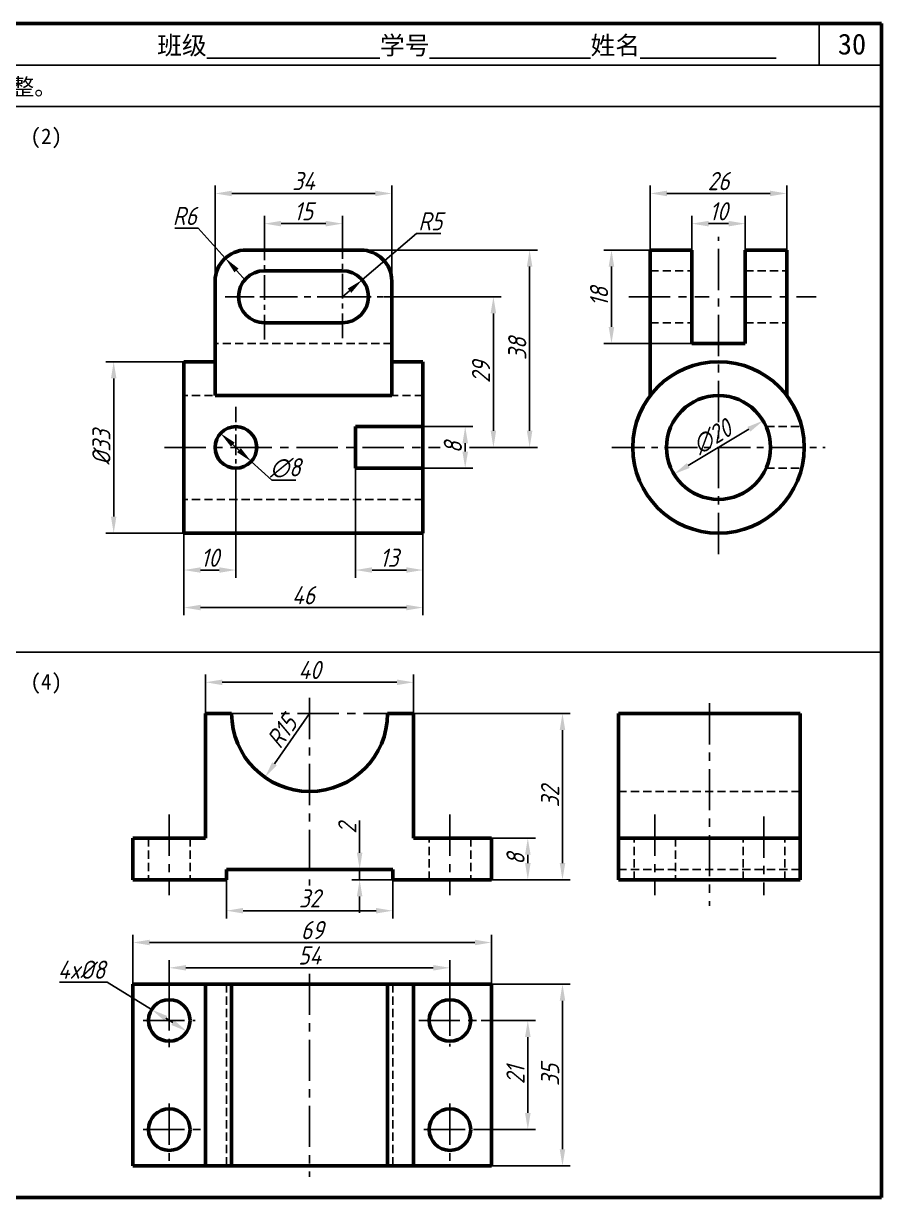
# Model space of a CAD drawing. Header units: millimetres. Extents: x 0 to 322, y 0 to 226.
# Drawn here: x 156.9 to 322, y 0 to 226 of the extents above; entities that cross this region are included whole.
import ezdxf

# ---------------------------------------------------------------- set-up
doc = ezdxf.new("R2010")
doc.units = ezdxf.units.MM
doc.header["$LTSCALE"] = 0.25
doc.linetypes.add('CENTER', pattern=[50.8, 31.75, -6.35, 6.35, -6.35])
doc.linetypes.add('HIDDEN', pattern=[9.525, 6.35, -3.175])
for name, color, linetype in [('点画线层', 7, 'CENTER'), ('答案', 1, 'Continuous'), ('虚线层', 7, 'HIDDEN')]:
    doc.layers.add(name, color=color, linetype=linetype)
doc.layers.add('粗实线层', color=7, linetype='Continuous', lineweight=50)
doc.styles.get("Standard").update_dxf_attribs({"font": 'gbeitc.shx', "height": 3.5, "bigfont": 'gbcbig.shx'})
doc.styles.add('宋体', font='', dxfattribs={"height": 3.5})
doc.styles.get('宋体').set_extended_font_data('SimSun')
doc.dimstyles.new('ISO-25', dxfattribs={"dimtxt": 3.5, "dimasz": 3.2, "dimexe": 1.5, "dimexo": 0, "dimtad": 1, "dimtoh": 1, "dimdsep": 46, "dimtxsty": 'Standard', "dimcen": 0, "dimclrd": 256, "dimclre": 256, "dimclrt": 256, "dimadec": 0, "dimazin": 0, "dimtfac": 1, "dimtmove": 0, "dimatfit": 2, "dimfxl": 0, "dimlwd": -1, "dimlwe": -1, "dimarcsym": 0})

# ---------------------------------------------------------------- blocks, each defined once
blk = doc.blocks.new('*D14')
at = {"layer": 'Defpoints', "color": 0, "transparency": 16777216}
for p in [(174.25, 160.89), (187.77, 160.89), (187.77, 127.89)]:
    blk.add_point(p, dxfattribs=at)
at = {"layer": '答案', "transparency": 16777216}
for p, q in [((187.77, 160.89), (172.75, 160.89)), ((174.25, 131.09), (174.25, 157.69)), ((187.77, 127.89), (172.75, 127.89))]:
    blk.add_line(p, q, dxfattribs=at)
for points in [[(173.72, 157.69), (174.78, 157.69), (174.25, 160.89)], [(173.72, 131.09), (174.78, 131.09), (174.25, 127.89)]]:
    blk.add_solid(points, dxfattribs=at)
at = {"layer": '答案', "transparency": 16777216, "insert": (171.88, 144.39), "char_height": 3.5, "attachment_point": 5, "rotation": 90}
blk.add_mtext('%%C33', dxfattribs=at)
blk = doc.blocks.new('*D15')
at = {"layer": 'Defpoints', "color": 0, "transparency": 16777216}
for p in [(197.77, 136.56), (187.77, 127.89), (187.77, 120.79)]:
    blk.add_point(p, dxfattribs=at)
at = {"layer": '答案', "transparency": 16777216}
for p, q in [((197.77, 136.56), (197.77, 119.29)), ((187.77, 127.89), (187.77, 119.29)), ((194.57, 120.79), (190.97, 120.79))]:
    blk.add_line(p, q, dxfattribs=at)
for points in [[(190.97, 121.32), (190.97, 120.26), (187.77, 120.79)], [(194.57, 121.32), (194.57, 120.26), (197.77, 120.79)]]:
    blk.add_solid(points, dxfattribs=at)
at = {"layer": '答案', "transparency": 16777216, "insert": (192.77, 123.16), "char_height": 3.5, "attachment_point": 5}
blk.add_mtext('10', dxfattribs=at)
blk = doc.blocks.new('*D16')
at = {"layer": 'Defpoints', "color": 0, "transparency": 16777216}
for p in [(220.77, 140.39), (233.77, 140.39), (233.77, 120.79)]:
    blk.add_point(p, dxfattribs=at)
at = {"layer": '答案', "transparency": 16777216}
for p, q in [((220.77, 140.39), (220.77, 119.29)), ((233.77, 140.39), (233.77, 119.29)), ((223.97, 120.79), (230.57, 120.79))]:
    blk.add_line(p, q, dxfattribs=at)
for points in [[(223.97, 121.32), (223.97, 120.26), (220.77, 120.79)], [(230.57, 121.32), (230.57, 120.26), (233.77, 120.79)]]:
    blk.add_solid(points, dxfattribs=at)
at = {"layer": '答案', "transparency": 16777216, "insert": (227.27, 123.16), "char_height": 3.5, "attachment_point": 5}
blk.add_mtext('13', dxfattribs=at)
blk = doc.blocks.new('*D17')
at = {"layer": 'Defpoints', "color": 0, "transparency": 16777216}
for p in [(233.77, 148.39), (233.77, 140.39), (241.89, 140.39)]:
    blk.add_point(p, dxfattribs=at)
at = {"layer": '答案', "transparency": 16777216}
for p, q in [((233.77, 148.39), (243.39, 148.39)), ((241.89, 145.19), (241.89, 143.59)), ((233.77, 140.39), (243.39, 140.39))]:
    blk.add_line(p, q, dxfattribs=at)
for points in [[(241.36, 145.19), (242.43, 145.19), (241.89, 148.39)], [(241.36, 143.59), (242.43, 143.59), (241.89, 140.39)]]:
    blk.add_solid(points, dxfattribs=at)
at = {"layer": '答案', "transparency": 16777216, "insert": (239.52, 144.39), "char_height": 3.5, "attachment_point": 5, "rotation": 90}
blk.add_mtext('8', dxfattribs=at)
blk = doc.blocks.new('*D19')
at = {"layer": 'Defpoints', "color": 0, "transparency": 16777216}
for p in [(194.82, 147.09), (200.72, 141.69)]:
    blk.add_point(p, dxfattribs=at)
at = {"layer": '答案', "transparency": 16777216}
for p, q in [((197.18, 144.93), (198.36, 143.85)), ((200.72, 141.69), (204.67, 138.07)), ((204.67, 138.07), (209.3, 138.07))]:
    blk.add_line(p, q, dxfattribs=at)
for points in [[(197.54, 145.33), (196.82, 144.54), (194.82, 147.09)], [(198.72, 144.25), (198, 143.46), (200.72, 141.69)]]:
    blk.add_solid(points, dxfattribs=at)
at = {"layer": '答案', "transparency": 16777216, "insert": (207.3, 140.45), "char_height": 3.5, "attachment_point": 5}
blk.add_mtext('∅8', dxfattribs=at)
blk = doc.blocks.new('*D20')
at = {"layer": 'Defpoints', "color": 0, "transparency": 16777216}
for p in [(226.16, 173.39), (247.32, 173.39), (242.73, 144.39)]:
    blk.add_point(p, dxfattribs=at)
at = {"layer": '答案', "transparency": 16777216}
for p, q in [((226.16, 173.39), (248.82, 173.39)), ((247.32, 147.59), (247.32, 170.19)), ((242.73, 144.39), (248.82, 144.39))]:
    blk.add_line(p, q, dxfattribs=at)
for points in [[(246.78, 170.19), (247.85, 170.19), (247.32, 173.39)], [(246.78, 147.59), (247.85, 147.59), (247.32, 144.39)]]:
    blk.add_solid(points, dxfattribs=at)
at = {"layer": '答案', "transparency": 16777216, "insert": (244.94, 158.89), "char_height": 3.5, "attachment_point": 5, "rotation": 90}
blk.add_mtext('29', dxfattribs=at)
blk = doc.blocks.new('*D21')
at = {"layer": 'Defpoints', "color": 0, "transparency": 16777216}
for p in [(221.77, 182.39), (254.29, 182.39), (242.73, 144.39)]:
    blk.add_point(p, dxfattribs=at)
at = {"layer": '答案', "transparency": 16777216}
for p, q in [((221.77, 182.39), (255.79, 182.39)), ((254.29, 147.59), (254.29, 179.19)), ((242.73, 144.39), (255.79, 144.39))]:
    blk.add_line(p, q, dxfattribs=at)
for points in [[(253.75, 179.19), (254.82, 179.19), (254.29, 182.39)], [(253.75, 147.59), (254.82, 147.59), (254.29, 144.39)]]:
    blk.add_solid(points, dxfattribs=at)
at = {"layer": '答案', "transparency": 16777216, "insert": (251.91, 163.39), "char_height": 3.5, "attachment_point": 5, "rotation": 90}
blk.add_mtext('38', dxfattribs=at)
blk = doc.blocks.new('*D22')
at = {"layer": 'Defpoints', "color": 0, "transparency": 16777216}
for p in [(218.27, 187.47), (203.27, 180.89), (218.27, 180.89)]:
    blk.add_point(p, dxfattribs=at)
at = {"layer": '答案', "transparency": 16777216}
for p, q in [((203.27, 180.89), (203.27, 188.97)), ((218.27, 180.89), (218.27, 188.97)), ((206.47, 187.47), (215.07, 187.47))]:
    blk.add_line(p, q, dxfattribs=at)
for points in [[(206.47, 188), (206.47, 186.94), (203.27, 187.47)], [(215.07, 188), (215.07, 186.94), (218.27, 187.47)]]:
    blk.add_solid(points, dxfattribs=at)
at = {"layer": '答案', "transparency": 16777216, "insert": (210.77, 189.85), "char_height": 3.5, "attachment_point": 5}
blk.add_mtext('15', dxfattribs=at)
blk = doc.blocks.new('*D23')
at = {"layer": 'Defpoints', "color": 0, "transparency": 16777216}
for p in [(227.77, 193.28), (193.77, 176.39), (227.77, 176.39)]:
    blk.add_point(p, dxfattribs=at)
at = {"layer": '答案', "transparency": 16777216}
for p, q in [((193.77, 176.39), (193.77, 194.78)), ((227.77, 176.39), (227.77, 194.78)), ((196.97, 193.28), (224.57, 193.28))]:
    blk.add_line(p, q, dxfattribs=at)
for points in [[(196.97, 193.81), (196.97, 192.75), (193.77, 193.28)], [(224.57, 193.81), (224.57, 192.75), (227.77, 193.28)]]:
    blk.add_solid(points, dxfattribs=at)
at = {"layer": '答案', "transparency": 16777216, "insert": (210.77, 195.66), "char_height": 3.5, "attachment_point": 5}
blk.add_mtext('34', dxfattribs=at)
blk = doc.blocks.new('*D24')
at = {"layer": 'Defpoints', "color": 0, "transparency": 16777216}
for p in [(195.72, 180.83), (199.77, 176.39)]:
    blk.add_point(p, dxfattribs=at)
at = {"layer": '答案', "transparency": 16777216}
for p, q in [((190.49, 186.57), (186, 186.57)), ((195.72, 180.83), (190.49, 186.57)), ((199.77, 176.39), (197.88, 178.46))]:
    blk.add_line(p, q, dxfattribs=at)
blk.add_solid([(198.27, 178.82), (197.49, 178.1), (195.72, 180.83)], dxfattribs=at)
at = {"layer": '答案', "transparency": 16777216, "insert": (187.93, 188.95), "char_height": 3.5, "attachment_point": 5}
blk.add_mtext('R6', dxfattribs=at)
blk = doc.blocks.new('*D25')
at = {"layer": 'Defpoints', "color": 0, "transparency": 16777216}
for p in [(222.07, 176.64), (218.27, 173.39)]:
    blk.add_point(p, dxfattribs=at)
at = {"layer": '答案', "transparency": 16777216}
for p, q in [((222.07, 176.64), (232.51, 185.54)), ((232.51, 185.54), (237.22, 185.54)), ((218.27, 173.39), (219.64, 174.56))]:
    blk.add_line(p, q, dxfattribs=at)
blk.add_solid([(219.29, 174.97), (219.98, 174.16), (222.07, 176.64)], dxfattribs=at)
at = {"layer": '答案', "transparency": 16777216, "insert": (235.18, 187.92), "char_height": 3.5, "attachment_point": 5}
blk.add_mtext('R5', dxfattribs=at)
blk = doc.blocks.new('*D26')
at = {"layer": 'Defpoints', "color": 0, "transparency": 16777216}
for p in [(295.76, 187.47), (285.51, 182.39), (295.76, 182.39)]:
    blk.add_point(p, dxfattribs=at)
at = {"layer": '答案', "transparency": 16777216}
for p, q in [((285.51, 182.39), (285.51, 188.97)), ((295.76, 182.39), (295.76, 188.97)), ((288.71, 187.47), (292.56, 187.47))]:
    blk.add_line(p, q, dxfattribs=at)
for points in [[(288.71, 188), (288.71, 186.94), (285.51, 187.47)], [(292.56, 188), (292.56, 186.94), (295.76, 187.47)]]:
    blk.add_solid(points, dxfattribs=at)
at = {"layer": '答案', "transparency": 16777216, "insert": (290.64, 189.85), "char_height": 3.5, "attachment_point": 5}
blk.add_mtext('10', dxfattribs=at)
blk = doc.blocks.new('*D27')
at = {"layer": 'Defpoints', "color": 0, "transparency": 16777216}
for p in [(303.76, 193.28), (277.51, 182.39), (303.76, 182.39)]:
    blk.add_point(p, dxfattribs=at)
at = {"layer": '答案', "transparency": 16777216}
for p, q in [((277.51, 182.39), (277.51, 194.78)), ((303.76, 182.39), (303.76, 194.78)), ((280.71, 193.28), (300.56, 193.28))]:
    blk.add_line(p, q, dxfattribs=at)
for points in [[(280.71, 193.81), (280.71, 192.75), (277.51, 193.28)], [(300.56, 193.81), (300.56, 192.75), (303.76, 193.28)]]:
    blk.add_solid(points, dxfattribs=at)
at = {"layer": '答案', "transparency": 16777216, "insert": (290.64, 195.66), "char_height": 3.5, "attachment_point": 5}
blk.add_mtext('26', dxfattribs=at)
blk = doc.blocks.new('*D28')
at = {"layer": 'Defpoints', "color": 0, "transparency": 16777216}
for p in [(270.04, 182.39), (277.51, 182.39), (285.51, 164.39)]:
    blk.add_point(p, dxfattribs=at)
at = {"layer": '答案', "transparency": 16777216}
for p, q in [((277.51, 182.39), (268.54, 182.39)), ((270.04, 167.59), (270.04, 179.19)), ((285.51, 164.39), (268.54, 164.39))]:
    blk.add_line(p, q, dxfattribs=at)
for points in [[(269.5, 179.19), (270.57, 179.19), (270.04, 182.39)], [(269.5, 167.59), (270.57, 167.59), (270.04, 164.39)]]:
    blk.add_solid(points, dxfattribs=at)
at = {"layer": '答案', "transparency": 16777216, "insert": (267.66, 173.39), "char_height": 3.5, "attachment_point": 5, "rotation": 90}
blk.add_mtext('18', dxfattribs=at)
blk = doc.blocks.new('*D29')
at = {"layer": 'Defpoints', "color": 0, "transparency": 16777216}
for p in [(187.77, 127.89), (233.77, 127.89), (233.77, 113.57)]:
    blk.add_point(p, dxfattribs=at)
at = {"layer": '答案', "transparency": 16777216}
for p, q in [((187.77, 127.89), (187.77, 112.07)), ((233.77, 127.89), (233.77, 112.07)), ((190.97, 113.57), (230.57, 113.57))]:
    blk.add_line(p, q, dxfattribs=at)
for points in [[(190.97, 114.1), (190.97, 113.03), (187.77, 113.57)], [(230.57, 114.1), (230.57, 113.03), (233.77, 113.57)]]:
    blk.add_solid(points, dxfattribs=at)
at = {"layer": '答案', "transparency": 16777216, "insert": (210.77, 115.94), "char_height": 3.5, "attachment_point": 5}
blk.add_mtext('46', dxfattribs=at)
blk = doc.blocks.new('*D40')
at = {"layer": 'Defpoints', "color": 0, "transparency": 16777216}
for p in [(195.95, 61.17), (227.95, 61.17), (227.95, 55.21)]:
    blk.add_point(p, dxfattribs=at)
at = {"layer": '答案', "transparency": 16777216}
for p, q in [((195.95, 61.17), (195.95, 53.71)), ((227.95, 61.17), (227.95, 53.71)), ((199.15, 55.21), (224.75, 55.21))]:
    blk.add_line(p, q, dxfattribs=at)
for points in [[(199.15, 55.74), (199.15, 54.68), (195.95, 55.21)], [(224.75, 55.74), (224.75, 54.68), (227.95, 55.21)]]:
    blk.add_solid(points, dxfattribs=at)
at = {"layer": '答案', "transparency": 16777216, "insert": (211.95, 57.58), "char_height": 3.5, "attachment_point": 5}
blk.add_mtext('32', dxfattribs=at)
blk = doc.blocks.new('*D42')
at = {"layer": 'Defpoints', "color": 0, "transparency": 16777216}
for p in [(231.95, 99.18), (191.95, 93.17), (231.95, 93.17)]:
    blk.add_point(p, dxfattribs=at)
at = {"layer": '答案', "transparency": 16777216}
for p, q in [((191.95, 93.17), (191.95, 100.68)), ((231.95, 93.17), (231.95, 100.68)), ((195.15, 99.18), (228.75, 99.18))]:
    blk.add_line(p, q, dxfattribs=at)
for points in [[(195.15, 99.71), (195.15, 98.64), (191.95, 99.18)], [(228.75, 99.71), (228.75, 98.64), (231.95, 99.18)]]:
    blk.add_solid(points, dxfattribs=at)
at = {"layer": '答案', "transparency": 16777216, "insert": (211.95, 101.55), "char_height": 3.5, "attachment_point": 5}
blk.add_mtext('40', dxfattribs=at)
blk = doc.blocks.new('*D43')
at = {"layer": 'Defpoints', "color": 0, "transparency": 16777216}
for p in [(211.95, 93.17), (203.36, 80.87)]:
    blk.add_point(p, dxfattribs=at)
at = {"layer": '答案', "transparency": 16777216}
blk.add_line((211.95, 93.17), (205.19, 83.5), dxfattribs=at)
blk.add_solid([(204.75, 83.8), (205.63, 83.19), (203.36, 80.87)], dxfattribs=at)
at = {"layer": '答案', "transparency": 16777216, "insert": (206.62, 89.69), "char_height": 3.5, "attachment_point": 5, "rotation": 55.0675}
blk.add_mtext('R15', dxfattribs=at)
blk = doc.blocks.new('*D44')
at = {"layer": 'Defpoints', "color": 0, "transparency": 16777216}
for p in [(221.58, 63.17), (227.95, 63.17), (227.95, 61.17)]:
    blk.add_point(p, dxfattribs=at)
at = {"layer": '答案', "transparency": 16777216}
for p, q in [((221.58, 66.37), (221.58, 72.57)), ((227.95, 63.17), (220.08, 63.17)), ((227.95, 61.17), (220.08, 61.17)), ((221.58, 61.17), (221.58, 63.17)), ((221.58, 57.97), (221.58, 54.77))]:
    blk.add_line(p, q, dxfattribs=at)
for points in [[(221.05, 66.37), (222.11, 66.37), (221.58, 63.17)], [(221.05, 57.97), (222.11, 57.97), (221.58, 61.17)]]:
    blk.add_solid(points, dxfattribs=at)
at = {"layer": '答案', "transparency": 16777216, "insert": (219.2, 71.07), "char_height": 3.5, "attachment_point": 5, "rotation": 90}
blk.add_mtext('2', dxfattribs=at)
blk = doc.blocks.new('*D45')
at = {"layer": 'Defpoints', "color": 0, "transparency": 16777216}
for p in [(246.95, 69.17), (253.94, 69.17), (246.95, 61.17)]:
    blk.add_point(p, dxfattribs=at)
at = {"layer": '答案', "transparency": 16777216}
for p, q in [((246.95, 69.17), (255.44, 69.17)), ((253.94, 64.37), (253.94, 65.97)), ((246.95, 61.17), (255.44, 61.17))]:
    blk.add_line(p, q, dxfattribs=at)
for points in [[(253.41, 65.97), (254.48, 65.97), (253.94, 69.17)], [(253.41, 64.37), (254.48, 64.37), (253.94, 61.17)]]:
    blk.add_solid(points, dxfattribs=at)
at = {"layer": '答案', "transparency": 16777216, "insert": (251.57, 65.17), "char_height": 3.5, "attachment_point": 5, "rotation": 90}
blk.add_mtext('8', dxfattribs=at)
blk = doc.blocks.new('*D46')
at = {"layer": 'Defpoints', "color": 0, "transparency": 16777216}
for p in [(231.95, 93.17), (260.61, 93.17), (246.95, 61.17)]:
    blk.add_point(p, dxfattribs=at)
at = {"layer": '答案', "transparency": 16777216}
for p, q in [((231.95, 93.17), (262.11, 93.17)), ((260.61, 64.37), (260.61, 89.97)), ((246.95, 61.17), (262.11, 61.17))]:
    blk.add_line(p, q, dxfattribs=at)
for points in [[(260.08, 89.97), (261.14, 89.97), (260.61, 93.17)], [(260.08, 64.37), (261.14, 64.37), (260.61, 61.17)]]:
    blk.add_solid(points, dxfattribs=at)
at = {"layer": '答案', "transparency": 16777216, "insert": (258.23, 77.17), "char_height": 3.5, "attachment_point": 5, "rotation": 90}
blk.add_mtext('32', dxfattribs=at)
blk = doc.blocks.new('*D47')
at = {"layer": 'Defpoints', "color": 0, "transparency": 16777216}
for p in [(244.95, 34.08), (244.95, 13.08), (253.94, 13.08)]:
    blk.add_point(p, dxfattribs=at)
at = {"layer": '答案', "transparency": 16777216}
for p, q in [((244.95, 34.08), (255.44, 34.08)), ((253.94, 30.88), (253.94, 16.28)), ((244.95, 13.08), (255.44, 13.08))]:
    blk.add_line(p, q, dxfattribs=at)
for points in [[(253.41, 30.88), (254.48, 30.88), (253.94, 34.08)], [(253.41, 16.28), (254.48, 16.28), (253.94, 13.08)]]:
    blk.add_solid(points, dxfattribs=at)
at = {"layer": '答案', "transparency": 16777216, "insert": (251.57, 23.58), "char_height": 3.5, "attachment_point": 5, "rotation": 90}
blk.add_mtext('21', dxfattribs=at)
blk = doc.blocks.new('*D48')
at = {"layer": 'Defpoints', "color": 0, "transparency": 16777216}
for p in [(246.95, 41.08), (246.95, 6.08), (260.61, 6.08)]:
    blk.add_point(p, dxfattribs=at)
at = {"layer": '答案', "transparency": 16777216}
for p, q in [((246.95, 41.08), (262.11, 41.08)), ((260.61, 37.88), (260.61, 9.28)), ((246.95, 6.08), (262.11, 6.08))]:
    blk.add_line(p, q, dxfattribs=at)
for points in [[(260.08, 37.88), (261.14, 37.88), (260.61, 41.08)], [(260.08, 9.28), (261.14, 9.28), (260.61, 6.08)]]:
    blk.add_solid(points, dxfattribs=at)
at = {"layer": '答案', "transparency": 16777216, "insert": (258.23, 23.58), "char_height": 3.5, "attachment_point": 5, "rotation": 90}
blk.add_mtext('35', dxfattribs=at)
blk = doc.blocks.new('*D49')
at = {"layer": 'Defpoints', "color": 0, "transparency": 16777216}
for p in [(238.95, 44.22), (184.95, 40.08), (238.95, 39.08)]:
    blk.add_point(p, dxfattribs=at)
at = {"layer": '答案', "transparency": 16777216}
for p, q in [((184.95, 40.08), (184.95, 45.72)), ((238.95, 39.08), (238.95, 45.72)), ((188.15, 44.22), (235.75, 44.22))]:
    blk.add_line(p, q, dxfattribs=at)
for points in [[(188.15, 44.75), (188.15, 43.69), (184.95, 44.22)], [(235.75, 44.75), (235.75, 43.69), (238.95, 44.22)]]:
    blk.add_solid(points, dxfattribs=at)
at = {"layer": '答案', "transparency": 16777216, "insert": (211.95, 46.6), "char_height": 3.5, "attachment_point": 5}
blk.add_mtext('54', dxfattribs=at)
blk = doc.blocks.new('*D50')
at = {"layer": 'Defpoints', "color": 0, "transparency": 16777216}
for p in [(181.54, 36.18), (188.35, 31.98)]:
    blk.add_point(p, dxfattribs=at)
at = {"layer": '答案', "transparency": 16777216}
for p, q in [((172.97, 41.47), (163.81, 41.47)), ((181.54, 36.18), (172.97, 41.47)), ((185.63, 33.66), (184.27, 34.5))]:
    blk.add_line(p, q, dxfattribs=at)
for points in [[(184.55, 34.95), (183.99, 34.05), (181.54, 36.18)], [(185.91, 34.11), (185.35, 33.21), (188.35, 31.98)]]:
    blk.add_solid(points, dxfattribs=at)
at = {"layer": '答案', "transparency": 16777216, "insert": (168.07, 43.85), "char_height": 3.5, "attachment_point": 5}
blk.add_mtext('4x%%C8', dxfattribs=at)
blk = doc.blocks.new('*D52')
at = {"layer": 'Defpoints', "color": 0, "transparency": 16777216}
for p in [(299.22, 149.53), (282.06, 139.26)]:
    blk.add_point(p, dxfattribs=at)
at = {"layer": '答案', "transparency": 16777216}
blk.add_line((296.47, 147.89), (284.8, 140.9), dxfattribs=at)
for points in [[(296.2, 148.34), (296.75, 147.43), (299.22, 149.53)], [(284.53, 141.36), (285.08, 140.44), (282.06, 139.26)]]:
    blk.add_solid(points, dxfattribs=at)
at = {"layer": '答案', "transparency": 16777216, "insert": (289.42, 146.43), "char_height": 3.5, "attachment_point": 5, "rotation": 30.9125}
blk.add_mtext('∅20', dxfattribs=at)
blk = doc.blocks.new('*D55')
at = {"layer": 'Defpoints', "color": 0, "transparency": 16777216}
for p in [(246.95, 49.09), (177.95, 41.08), (246.95, 41.08)]:
    blk.add_point(p, dxfattribs=at)
at = {"layer": '答案', "transparency": 16777216}
for p, q in [((177.95, 41.08), (177.95, 50.59)), ((246.95, 41.08), (246.95, 50.59)), ((181.15, 49.09), (243.75, 49.09))]:
    blk.add_line(p, q, dxfattribs=at)
for points in [[(181.15, 49.62), (181.15, 48.56), (177.95, 49.09)], [(243.75, 49.62), (243.75, 48.56), (246.95, 49.09)]]:
    blk.add_solid(points, dxfattribs=at)
at = {"layer": '答案', "transparency": 16777216, "insert": (212.45, 51.47), "char_height": 3.5, "attachment_point": 5}
blk.add_mtext('69', dxfattribs=at)

msp = doc.modelspace()

# ---------------------------------------------------------------- linework, layer by layer
at = {"lineweight": 50}
for p, q in [((322, 226), (0, 226)), ((322, 0), (322, 226)), ((0, 0), (322, 0))]:
    msp.add_line(p, q, dxfattribs=at)
for p, q in [((310, 218), (310, 226)), ((322, 218), (0, 218)), ((322, 210), (0, 210)), ((0, 105), (322, 105))]:
    msp.add_line(p, q)
at = {"layer": '点画线层'}
for p, q in [((290.638, 123.866), (290.638, 184.941)), ((273.391, 173.393), (288.862, 173.393)), ((292.92, 173.393), (309.407, 173.393)), ((184.054, 144.393), (237.063, 144.393)), ((211.949, 96.171), (211.949, 60.094)), ((288.874, 95.171), (288.874, 56.171)), ((196.949, 93.171), (226.949, 93.171)), ((184.949, 73.723), (184.949, 58.171)), ((238.949, 73.723), (238.949, 58.171)), ((278.374, 73.723), (278.374, 58.171)), ((299.374, 73.353), (299.374, 58.171)), ((211.949, 43.081), (211.949, 3.991)), ((184.949, 40.081), (184.949, 28.081)), ((238.949, 39.081), (238.949, 29.081)), ((179.949, 34.081), (189.949, 34.081)), ((232.949, 34.081), (244.949, 34.081)), ((184.949, 18.081), (184.949, 7.081)), ((238.949, 18.081), (238.949, 7.081)), ((179.949, 13.081), (190.949, 13.081)), ((233.949, 13.081), (244.949, 13.081))]:
    msp.add_line(p, q, dxfattribs=at)
at = {"layer": '点画线层', "ltscale": 0.6}
for p, q in [((203.266, 165.174), (203.266, 180.886)), ((218.266, 165.427), (218.266, 180.886))]:
    msp.add_line(p, q, dxfattribs=at)
at = {"layer": '点画线层', "ltscale": 0.7}
for p, q in [((195.721, 173.393), (203.266, 173.393)), ((218.266, 173.393), (226.157, 173.393))]:
    msp.add_line(p, q, dxfattribs=at)
at = {"layer": '点画线层', "ltscale": 0.8}
for p, q in [((203.266, 173.393), (218.266, 173.393)), ((270.094, 144.393), (311.182, 144.393))]:
    msp.add_line(p, q, dxfattribs=at)
at = {"layer": '点画线层', "ltscale": 0.5}
msp.add_line((197.766, 136.563), (197.766, 152.223), dxfattribs=at)
at = {"layer": '粗实线层'}
for p, q in [((221.766, 182.393), (199.766, 182.393)), ((277.513, 154.393), (277.513, 182.393)), ((285.513, 182.393), (277.513, 182.393)), ((285.513, 164.393), (285.513, 182.393)), ((295.762, 164.393), (295.762, 182.393)), ((295.762, 182.393), (303.762, 182.393)), ((303.762, 154.393), (303.762, 182.393)), ((193.766, 154.393), (193.766, 176.393)), ((203.266, 178.393), (218.266, 178.393)), ((227.766, 154.393), (227.766, 176.393)), ((203.266, 168.393), (218.266, 168.393)), ((285.513, 164.393), (295.762, 164.393)), ((187.766, 127.893), (187.766, 160.893)), ((193.766, 160.893), (187.766, 160.893)), ((233.766, 160.893), (227.766, 160.893)), ((233.766, 127.893), (233.766, 160.893)), ((193.766, 154.393), (227.766, 154.393)), ((220.766, 140.393), (220.766, 148.393)), ((220.766, 148.393), (233.766, 148.393)), ((220.766, 140.393), (233.766, 140.393)), ((233.766, 127.893), (187.766, 127.893)), ((196.949, 93.171), (191.949, 93.171)), ((191.949, 93.171), (191.949, 69.171)), ((226.949, 93.171), (231.949, 93.171)), ((231.949, 93.171), (231.949, 69.171)), ((306.374, 93.171), (271.374, 93.171)), ((271.374, 93.171), (271.374, 61.171)), ((306.374, 61.171), (306.374, 93.171)), ((191.949, 69.171), (177.949, 69.171)), ((177.949, 69.171), (177.949, 61.171)), ((231.949, 69.171), (246.949, 69.171)), ((246.949, 69.171), (246.949, 61.171)), ((271.374, 69.171), (306.374, 69.171)), ((177.949, 61.171), (195.949, 61.171)), ((195.949, 61.171), (195.949, 63.171)), ((195.949, 63.171), (227.949, 63.171)), ((227.949, 61.171), (227.949, 63.171)), ((246.949, 61.171), (227.949, 61.171)), ((271.374, 61.171), (306.374, 61.171)), ((246.949, 41.081), (177.949, 41.081)), ((177.949, 41.081), (177.949, 6.081)), ((191.949, 41.081), (191.949, 6.081)), ((196.949, 41.081), (196.949, 6.081)), ((226.949, 41.081), (226.949, 6.081)), ((231.949, 41.081), (231.949, 6.081)), ((246.949, 6.081), (246.949, 41.081)), ((177.949, 6.081), (246.949, 6.081))]:
    msp.add_line(p, q, dxfattribs=at)
for centre, radius in [((290.638, 144.393), 16.5), ((290.638, 144.393), 10), ((197.766, 144.393), 4), ((184.949, 34.081), 4), ((238.949, 34.081), 4), ((184.949, 13.081), 4), ((238.949, 13.081), 4)]:
    msp.add_circle(centre, radius, dxfattribs=at)
for centre, radius, start, end in [((199.766, 176.393), 6, 90, 180), ((221.766, 176.393), 6, 0, 90), ((203.266, 173.393), 5, 90, 270), ((218.266, 173.393), 5, 270, 90), ((211.949, 93.171), 15, 180, 0)]:
    msp.add_arc(centre, radius, start, end, dxfattribs=at)
at = {"layer": '虚线层'}
for p, q in [((277.513, 178.393), (285.513, 178.393)), ((295.762, 178.393), (303.762, 178.393)), ((277.513, 168.393), (285.513, 168.393)), ((295.762, 168.393), (303.762, 168.393)), ((227.766, 164.393), (193.766, 164.393)), ((233.766, 154.393), (187.766, 154.393)), ((299.803, 148.393), (306.646, 148.393)), ((299.803, 140.393), (306.646, 140.393)), ((233.766, 134.393), (187.766, 134.393)), ((271.374, 78.171), (306.374, 78.171)), ((180.949, 69.171), (180.949, 61.171)), ((188.949, 69.171), (188.949, 61.171)), ((234.949, 61.171), (234.949, 69.171)), ((242.949, 69.171), (242.949, 61.171)), ((274.374, 61.171), (274.374, 69.171)), ((282.374, 69.171), (282.374, 61.171)), ((295.374, 61.171), (295.374, 69.171)), ((303.374, 61.171), (303.374, 69.171)), ((271.374, 63.171), (306.374, 63.171)), ((195.949, 41.081), (195.949, 6.081)), ((227.949, 41.081), (227.949, 6.081))]:
    msp.add_line(p, q, dxfattribs=at)

# ---------------------------------------------------------------- texts
at = {"style": '宋体'}
for s, height, p in [('班级%%U              %%U学号%%U             %%U姓名%%U           ', 3.5, (182.613, 220.035)), ('30', 4, (313.595, 220.035)), ('5.4 组合体尺寸注法（二）：在视图中注写尺寸，尺寸数字从图中1:1量取并取整。', 3.2, (4.054, 212.196)), ('(2)', 3, (158.214, 202.787)), ('(4)', 3, (158.214, 97.787))]:
    msp.add_text(s, height=height, dxfattribs=at).set_placement(p)

# ---------------------------------------------------------------- dimensions: what is measured, and where the dimension line sits
at = {"layer": '答案'}
for base, p1, p2, picture, middle in [((227.766, 193.28), (193.766, 176.393), (227.766, 176.393), '*D23', (210.766, 195.655)), ((218.266, 187.471), (203.266, 180.886), (218.266, 180.886), '*D22', (210.766, 189.846)), ((233.766, 120.789), (220.766, 140.393), (233.766, 140.393), '*D16', (227.266, 123.164)), ((187.766, 120.789), (197.766, 136.563), (187.766, 127.893), '*D15', (192.766, 123.164)), ((233.766, 113.566), (187.766, 127.893), (233.766, 127.893), '*D29', (210.766, 115.941)), ((231.949, 99.178), (191.949, 93.171), (231.949, 93.171), '*D42', (211.949, 101.553)), ((227.949, 55.209), (195.949, 61.171), (227.949, 61.171), '*D40', (211.949, 57.584)), ((246.949, 49.091), (177.949, 41.081), (246.949, 41.081), '*D55', (212.449, 51.466)), ((238.949, 44.22), (184.949, 40.081), (238.949, 39.081), '*D49', (211.949, 46.595))]:
    dim = msp.add_linear_dim(base=base, p1=p1, p2=p2, dimstyle='ISO-25', dxfattribs=at)
    dim.commit()
    dim.dimension.update_dxf_attribs({"geometry": picture, "text_midpoint": middle})
for base, p1, p2, text, picture, middle in [((303.762, 193.28), (277.513, 182.393), (303.762, 182.393), '26', '*D27', (290.638, 195.655)), ((295.762, 187.471), (285.513, 182.393), (295.762, 182.393), '10', '*D26', (290.638, 189.846))]:
    dim = msp.add_linear_dim(base=base, p1=p1, p2=p2, text=text, dimstyle='ISO-25', dxfattribs=at)
    dim.commit()
    dim.dimension.update_dxf_attribs({"geometry": picture, "text_midpoint": middle})
for center, mpoint, picture, middle in [((199.766, 176.393), (195.725, 180.828), '*D24', (187.934, 186.573)), ((218.266, 173.393), (222.071, 176.637), '*D25', (235.181, 185.541))]:
    dim = msp.add_radius_dim(center=center, mpoint=mpoint, dimstyle='ISO-25', dxfattribs=at)
    dim.commit()
    dim.dimension.update_dxf_attribs({"geometry": picture, "text_midpoint": middle, "dimtype": 164})
for base, p1, p2, picture, middle in [((254.287, 182.393), (242.731, 144.393), (221.766, 182.393), '*D21', (251.912, 163.393)), ((270.036, 182.393), (285.513, 164.393), (277.513, 182.393), '*D28', (267.661, 173.393)), ((247.316, 173.393), (242.731, 144.393), (226.157, 173.393), '*D20', (244.941, 158.893)), ((241.894, 140.393), (233.766, 148.393), (233.766, 140.393), '*D17', (239.519, 144.393)), ((260.609, 93.171), (246.949, 61.171), (231.949, 93.171), '*D46', (258.234, 77.171)), ((253.944, 69.171), (246.949, 61.171), (246.949, 69.171), '*D45', (251.569, 65.171)), ((260.609, 6.081), (246.949, 41.081), (246.949, 6.081), '*D48', (258.234, 23.581)), ((253.944, 13.081), (244.949, 34.081), (244.949, 13.081), '*D47', (251.569, 23.581))]:
    dim = msp.add_linear_dim(base=base, p1=p1, p2=p2, angle=90, dimstyle='ISO-25', dxfattribs=at)
    dim.commit()
    dim.dimension.update_dxf_attribs({"geometry": picture, "text_midpoint": middle})
dim = msp.add_linear_dim(base=(174.25, 160.893), p1=(187.766, 127.893), p2=(187.766, 160.893), angle=90, text='%%C33', dimstyle='ISO-25', dxfattribs=at)
dim.commit()
dim.dimension.update_dxf_attribs({"geometry": '*D14', "text_midpoint": (171.875, 144.393)})
dim = msp.add_diameter_dim_2p(p1=(299.217, 149.531), p2=(282.058, 139.256), dimstyle='ISO-25', dxfattribs=at)
dim.commit()
dim.dimension.update_dxf_attribs({"geometry": '*D52', "text_midpoint": (289.418, 146.431)})
dim = msp.add_diameter_dim_2p(p1=(194.816, 147.095), p2=(200.716, 141.692), dimstyle='ISO-25', dxfattribs=at)
dim.commit()
dim.dimension.update_dxf_attribs({"geometry": '*D19', "text_midpoint": (207.298, 138.074), "dimtype": 163})
dim = msp.add_radius_dim(center=(211.949, 93.171), mpoint=(203.359, 80.873), dimstyle='ISO-25', dxfattribs=at)
dim.commit()
dim.dimension.update_dxf_attribs({"geometry": '*D43', "text_midpoint": (206.623, 89.694)})
dim = msp.add_linear_dim(base=(221.58, 63.171), p1=(227.949, 61.171), p2=(227.949, 63.171), angle=90, dimstyle='ISO-25', override={"dimtoh": 0}, dxfattribs=at)
dim.commit()
dim.dimension.update_dxf_attribs({"geometry": '*D44', "text_midpoint": (219.205, 71.071)})
dim = msp.add_diameter_dim_2p(p1=(188.353, 31.981), p2=(181.544, 36.181), text='4x%%C8', dimstyle='ISO-25', dxfattribs=at)
dim.commit()
dim.dimension.update_dxf_attribs({"geometry": '*D50', "text_midpoint": (168.075, 41.472), "dimtype": 163})

doc.saveas('drawing.dxf')
